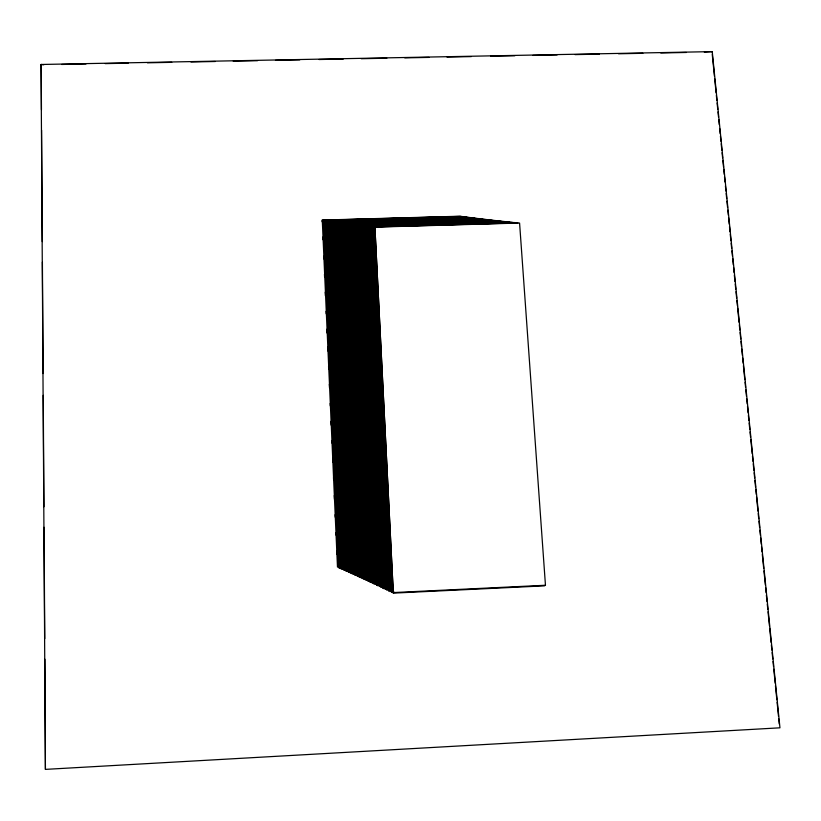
<?xml version="1.0" encoding="UTF-8"?>
<svg xmlns="http://www.w3.org/2000/svg" width="821" height="821" viewBox="0 0 821 821"><rect width="100%" height="100%" fill="white"/><g stroke="black" fill="none" stroke-linecap="round" stroke-linejoin="round"><path stroke-width="1.23" d="M322.119 221.773L322.273 220.069L460.365 216.221M461.597 216.385L323.392 220.233L338.663 567.66L341.208 567.537M324.511 220.408L339.843 568.183L324.511 220.408L462.839 216.549M464.091 216.713L325.639 220.572L341.033 568.707L343.589 568.594M326.768 220.746L342.234 569.24L326.768 220.746L465.343 216.877M466.615 217.052L327.907 220.911L343.445 569.784L346 569.661M467.898 217.216L329.057 221.085L344.656 570.328L348.679 570.174M469.181 217.38L330.216 221.26L345.877 570.872L348.422 570.759M331.386 221.424L347.109 571.426L331.386 221.424L470.484 217.544M471.788 217.709L332.556 221.598L348.35 571.991L350.906 571.868M333.737 221.762L349.602 572.555L333.737 221.762L473.112 217.873M474.435 218.037L334.927 221.937L350.865 573.13L353.42 573.007M475.78 218.201L336.128 222.111L352.127 573.705L354.682 573.581M477.124 218.365L337.328 222.275L353.41 574.29L355.965 574.166M478.489 218.53L338.539 222.45L354.693 574.874L357.258 574.751M339.771 222.624L355.986 575.47L339.771 222.624L479.854 218.694M481.239 218.858L341.002 222.789L357.289 576.065L359.834 575.952M342.244 222.963L358.603 576.67L342.244 222.963L482.625 219.033M343.486 223.138L359.926 577.286L343.486 223.138L484.031 219.197M485.437 219.361L344.748 223.302L361.261 577.902L363.816 577.779M486.863 219.525L346.01 223.476L362.605 578.528L365.16 578.405M347.293 223.651L363.96 579.154L347.293 223.651L488.3 219.689M489.747 219.854L348.576 223.825L365.324 579.79L367.89 579.667M349.869 223.989L366.7 580.426L349.869 223.989L491.204 220.028M492.672 220.192L351.172 224.164L368.085 581.083L372.395 581.032M494.16 220.356L352.486 224.338L369.471 581.73L372.026 581.617M353.81 224.513L370.876 582.397L353.81 224.513L495.648 220.521M355.144 224.687L372.293 583.064L355.144 224.687L497.157 220.695M356.488 224.862L373.719 583.731L356.488 224.862L498.675 220.859M500.205 221.023L357.843 225.036L375.156 584.419L377.722 584.295M501.744 221.188L359.208 225.211L376.603 585.106L379.148 584.983M360.583 225.385L378.071 585.794L360.583 225.385L503.304 221.362M361.958 225.559L379.538 586.502L361.958 225.559L504.874 221.526M506.454 221.691L363.354 225.734L381.016 587.21L383.571 587.087M508.045 221.865L364.76 225.908L382.514 587.918L385.07 587.795M509.646 222.029L366.176 226.083L384.012 588.647L386.578 588.524M367.603 226.257L385.531 589.375L367.603 226.257L511.267 222.193M369.04 226.432L387.06 590.114L369.04 226.432L512.909 222.368M370.497 226.606L388.61 590.853L370.497 226.606L514.551 222.532M371.954 226.781L390.16 591.602L371.954 226.781L516.214 222.707M517.887 222.871L373.422 226.955L391.73 592.362L394.285 592.239M374.91 227.14L393.3 593.131L544.374 585.866L545.462 585.26L519.58 223.045L374.91 227.14L393.3 593.131M337.482 567.137L322.273 220.069M338.663 567.66L323.392 220.233M341.033 568.707L325.639 220.572M343.445 569.784L327.907 220.911M344.656 570.328L329.057 221.085M345.877 570.872L330.216 221.26M348.35 571.991L332.556 221.598M350.865 573.13L334.927 221.937M352.127 573.705L336.128 222.111M353.41 574.29L337.328 222.275M354.693 574.874L338.539 222.45M357.289 576.065L341.002 222.789M361.261 577.902L344.748 223.302M362.605 578.528L346.01 223.476M365.324 579.79L348.576 223.825M368.085 581.083L351.172 224.164M369.471 581.73L352.486 224.338M712.238 51.62L779.95 727.817L45.422 769.38L41.05 64.479L712.238 51.62L704.326 52.123M375.156 584.419L357.843 225.036M376.603 585.106L359.208 225.211M381.016 587.21L363.354 225.734M382.514 587.918L364.76 225.908M384.012 588.647L366.176 226.083M391.73 592.362L373.422 226.955M45.422 769.38L44.878 659.201M382.935 587.343L385.48 587.22M384.454 588.062L386.999 587.939M393.782 592.557L545.462 585.26M338.878 567.075L341.444 566.952M341.269 568.122L343.804 568.009M343.681 569.199L346.226 569.076M348.617 571.406L351.172 571.283M351.131 572.545L353.697 572.422M353.687 573.705L356.232 573.581M357.597 575.48L360.152 575.367M361.589 577.317L364.144 577.194M365.663 579.205L368.208 579.082M371.246 581.812L373.812 581.689M375.546 583.834L378.091 583.71M377.003 584.521L379.548 584.398M41.05 64.479L43.739 64.797M61.667 64.459L85.989 63.987M105.191 63.617L128.23 63.176M147.441 62.807L171.763 62.345M190.965 61.975L215.287 61.503M233.215 61.165L257.537 60.703M275.456 60.354L299.778 59.892M318.989 59.523L343.311 59.05M361.23 58.712L386.835 58.219M404.763 57.87L429.085 57.408M447.004 57.06L471.326 56.598M490.537 56.228L514.859 55.766M532.778 55.418L557.11 54.956M575.028 54.607L599.351 54.145M618.552 53.776L642.884 53.303M660.802 52.965L686.407 52.472M712.269 54.535L714.434 76.209M714.691 78.754L716.097 92.783M716.353 95.339L716.856 100.439M717.113 102.984L717.759 109.367M718.006 111.913L718.519 117.013M718.775 119.568L719.288 124.669M719.668 128.487L720.181 133.587M720.438 136.142L720.941 141.243M721.197 143.788L721.844 150.171M722.09 152.716L722.603 157.817M722.86 160.372L723.496 166.745M723.753 169.3L724.266 174.401M724.522 176.946L725.025 182.046M725.415 185.874L725.918 190.975M726.175 193.52L726.688 198.62M726.944 201.176L727.58 207.549M727.837 210.104L728.35 215.205M728.607 217.75L729.243 224.133M729.5 226.678L730.002 231.779M730.259 234.334L730.906 240.707M731.152 243.252L731.665 248.353M731.922 250.908L732.435 256.008M732.691 258.553L733.327 264.937M733.584 267.482L734.087 272.582M734.343 275.138L734.99 281.511M735.236 284.056L735.749 289.156M736.006 291.712L736.642 298.085M736.899 300.64L737.412 305.74M737.668 308.286L739.074 322.314M739.321 324.87L739.834 329.97M740.09 332.515L740.727 338.888M740.983 341.444L741.496 346.544M741.753 349.089L742.389 355.472M742.646 358.018L743.149 363.118M743.405 365.673L744.811 379.702M745.068 382.247L745.581 387.348M745.837 389.903L746.474 396.276M746.73 398.821L747.233 403.922M747.49 406.477L748.136 412.85M748.383 415.405L748.896 420.506M749.152 423.051L749.789 429.424M750.045 431.979L750.558 437.08M750.815 439.635L752.221 453.654M752.467 456.209L752.98 461.31M753.237 463.855L753.873 470.238M754.13 472.783L754.643 477.884M754.899 480.439L755.536 486.812M755.792 489.357L756.305 494.458M756.552 497.013L757.957 511.042M758.214 513.587L758.727 518.687M758.984 521.243L759.62 527.616M759.877 530.171L760.379 535.271M760.636 537.817L761.283 544.19M761.529 546.745L762.042 551.845M762.298 554.391L763.704 568.419M763.961 570.975L765.367 585.004M765.613 587.549L766.126 592.649M766.383 595.204L767.019 601.577M767.276 604.123L767.789 609.223M768.046 611.778L769.451 625.807M769.698 628.352L771.104 642.381M771.36 644.937L771.873 650.037M772.13 652.582L772.766 658.955M773.023 661.51L773.536 666.611M773.782 669.156L775.188 683.185M775.445 685.74L776.851 699.759M777.107 702.314L778.513 716.343M778.76 718.888L779.273 723.989M322.807 237.115L322.92 239.681M323.659 256.306L323.772 258.861M324.459 274.214L324.572 276.769M325.249 292.122L325.424 295.96M326.101 311.313L326.224 313.868M326.902 329.221L327.076 333.059M327.702 347.129L327.866 350.967M328.554 366.31L328.667 368.875M329.344 384.218L329.519 388.056M330.206 403.409L330.319 405.964M330.996 421.317L331.171 425.155M331.848 440.497L331.971 443.063M332.649 458.405L332.823 462.244M333.5 477.596L333.613 480.152M334.301 495.504L334.465 499.342M335.153 514.695L335.266 517.251M335.953 532.603L336.066 535.159M336.743 550.511L336.918 554.349M41.183 64.849L41.461 109.675M41.584 130.18L42.282 241.62M42.405 262.115L43.103 373.555M43.236 395.332L43.924 506.773M44.057 527.267L44.745 638.707"/></g></svg>
